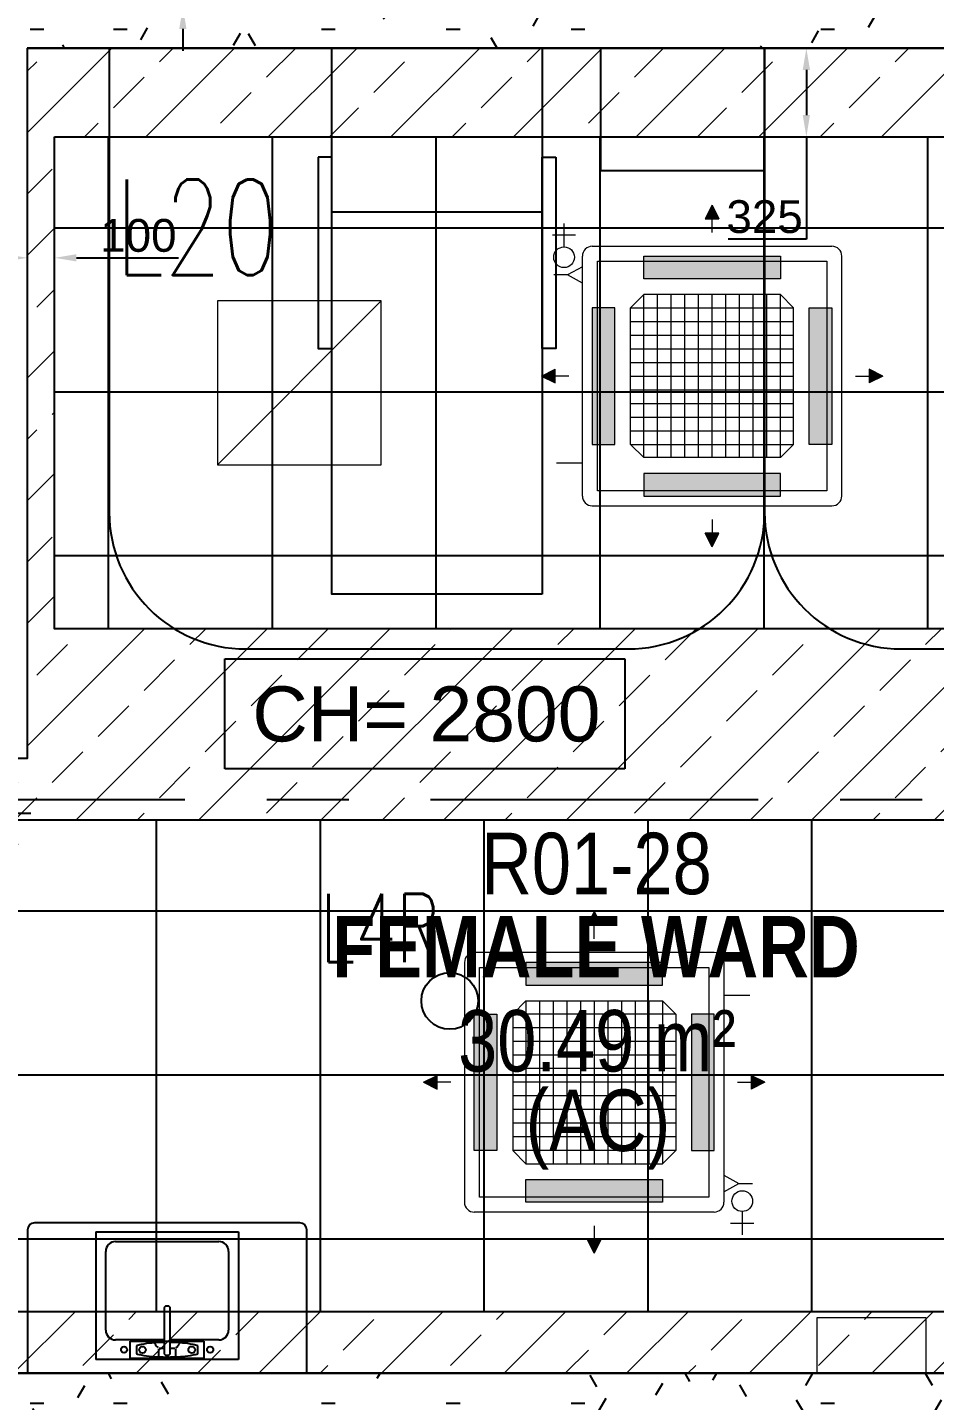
# Model space of a CAD drawing. Header units: millimetres. Extents: x -92759 to 184353, y -15225 to 86714.
# Drawn here: x -65983 to -62661, y 59141 to 64167 of the extents above; entities that cross this region are included whole.
import ezdxf

# ---------------------------------------------------------------- set-up
doc = ezdxf.new("R2010")
doc.units = ezdxf.units.MM
for name, pattern in [('HIDDEN', [0.375, 0.25, -0.125]), ('IDA - Grid Line', [2100, 1200, -300, 300, -300]), ('IMPORT-ACAD_ISO12W100', [3150, 1800, -450, 0, -450, 0, -450])]:
    doc.linetypes.add(name, pattern=pattern)
doc.layers.get('Defpoints').update_dxf_attribs({"color": 8})
for name, color, linetype in [('0-1', 9, 'Continuous'), ('A-_ROOMNAME_A', 8, 'Continuous'), ('A-_WALL----_H-1', 9, 'Continuous'), ('A-_WALLPRTN_E', 8, 'Continuous'), ('A-PATT-CONC', 8, 'Continuous'), ('E-_LITG _ CKT -DB', 1, 'HIDDEN'), ('E-legend', 1, 'Continuous'), ('E-LIGHT----E', 1, 'Continuous'), ('HF', 7, 'Continuous'), ('HF Text', 7, 'Continuous'), ('HFI 02', 7, 'Continuous'), ('M-ACMV_FCU', 5, 'Continuous')]:
    doc.layers.add(name, color=color, linetype=linetype)
for name, color, linetype, true_color in [('1599_FURN_RHH_BLK8 _NEW__1ST STY_dwg _2_-1', 7, 'Continuous', 0xaaaaaa), ('A-_DETA----_E-6', 7, 'Continuous', 0x969696), ('A-_DETA----_ED-2', 1, 'Continuous', 0xff0000), ('A-_FURN--2', 7, 'IMPORT-ACAD_ISO12W100', 0xaaaaaa), ('A-_FURN--4', 7, 'Continuous', 0xaaaaaa), ('A-_FURN_HIDDEN-1', 7, 'Continuous', 0xaaaaaa), ('E-_FIREALAM_E-1', 1, 'Continuous', 0xff0000), ('S-_ANOTGRID_E-1', 9, 'IDA - Grid Line', 0x808080)]:
    doc.layers.add(name, color=color, linetype=linetype, true_color=true_color)
for name, color, linetype, lineweight in [('A--', 134, '500-1-RP', 25), ('HFI 9MM FPB', 94, 'Continuous', 5), ('M-ACMV_CDP', 190, 'DRAIN_PIPE', 25), ('M-ACMV_Control Panel', 7, 'Continuous', 25), ('M-ACMV_CP', 1, 'Continuous', 25), ('M-ACMV_FCU-3', 86, 'Continuous', 9), ('M-ACMV_PWR', 1, 'REFRIGERANT', 25), ('M-ACMV_REF_PIPE', 134, '500-1-RP', 25)]:
    doc.layers.add(name, color=color, linetype=linetype, lineweight=lineweight)
doc.styles.add('Arial', font='arial.ttf')
doc.styles.add('Arial Narrow_2', font='ARIALN.TTF', dxfattribs={"height": 225})
doc.styles.add('Arial Narrow_B_1', font='ARIALNB.TTF', dxfattribs={"height": 300})
doc.styles.add('Arial_4', font='arial.ttf', dxfattribs={"height": 1.8})
doc.styles.add('Simplex', font='simplex_.ttf', dxfattribs={"width": 0.7, "height": 450})
doc.styles.get("Standard").update_dxf_attribs({"font": 'arial.ttf'})
doc.linetypes.add('500-1-RP', pattern='A,0.75,-0.5,0.75,-0.5,0.75,-0.5,0.75,-1.7,["RP",Standard,S=1,R=0,X=-1,Y=-0.5],-1.7', length=7.9)
doc.linetypes.add('DRAIN_PIPE', pattern='A,0.5,-0.2,["D",Standard,S=0.1,R=0,X=-0.1,Y=-0.05],-0.25', length=0.95)
doc.linetypes.add('REFRIGERANT', pattern='A,15,-5.08,["R",Standard,S=2.54,R=0,X=-2.54,Y=-1.27],-5.08', length=25.16)
doc.dimstyles.get("Standard").update_dxf_attribs({"dimtxt": 0.18, "dimasz": 0.18, "dimexe": 0.18, "dimexo": 0.0625, "dimgap": 0.09, "dimtad": 0, "dimtih": 1, "dimtoh": 1, "dimdec": 4, "dimzin": 0, "dimdsep": 46, "dimtxsty": 'Standard', "dimcen": 0.09, "dimadec": 0, "dimazin": 0, "dimtfac": 1, "dimtdec": 4, "dimtofl": 0, "dimtmove": 0, "dimatfit": 3, "dimfxl": 1, "dimtolj": 1, "dimtzin": 0, "dimarcsym": 0})
pattern_1 = [(0, (-11870.95, 40538.29), (609.6, 152.4), [50.292, -406.908, 50.292, -406.908, -2438.4]), (0, (-11870.95, 40538.29), (609.6, 152.4), [-914.4, 50.292, -864.108, 50.292, -406.908, -1066.8]), (0, (-11870.95, 40538.29), (609.6, 152.4), [-2286, 50.292, -254.508, 50.292, -711.708]), (120, (-11642.35, 40614.49), (-436.7823, 451.7291), [50.292, -406.908, 50.292, -406.908, -2438.4]), (120, (-11642.35, 40614.49), (-436.7823, 451.7291), [-914.4, 50.292, -864.108, 50.292, -406.908, -1066.8]), (120, (-11642.35, 40614.49), (-436.7823, 451.7291), [-2286, 50.292, -254.508, 50.292, -711.708]), (240, (-11566.15, 40919.29), (-172.8177, -604.1291), [50.292, -406.908, 50.292, -406.908, -2438.4]), (240, (-11566.15, 40919.29), (-172.8177, -604.1291), [-914.4, 50.292, -864.108, 50.292, -406.908, -1066.8]), (240, (-11566.15, 40919.29), (-172.8177, -604.1291), [-2286, 50.292, -254.508, 50.292, -711.708])]

# ---------------------------------------------------------------- blocks, each defined once
blk = doc.blocks.new('IDA - Strobe Light - IDA - Strobe Light-8826107-BLK8_RHH_1ST STOREY PLAN')
at = {"layer": 'A-_DETA----_ED-2'}
for p, q in [((0, 312.5), (0, 362.5)), ((-79.5, 279.5), (-114.9, 314.9)), ((79.5, 279.5), (114.9, 314.9)), ((-112.5, 200), (-162.5, 200)), ((112.5, 200), (162.5, 200)), ((-79.5, 120.5), (-114.9, 85.1)), ((79.5, 120.5), (114.9, 85.1)), ((0, 87.5), (0, 37.5))]:
    blk.add_line(p, q, dxfattribs=at)
blk.add_circle((0, 200), 100, dxfattribs=at)
blk = doc.blocks.new('1599_FURN_RHH_BLK8 _NEW__1ST STY_dwg _2_-10346281-BLK8_RHH_1ST STOREY PLAN')
at = {"layer": 'A-_DETA----_E-6'}
for p, q in [((-30504.1, -19575), (-30504.1, -20100)), ((-29507.1, -19550), (-30479.1, -19550)), ((-30254.1, -19582), (-29732.1, -19582)), ((-30254.1, -19582), (-30254.1, -20050)), ((-29732.1, -19582), (-29732.1, -20050)), ((-29482.1, -20100), (-29482.1, -19575)), ((-30182.1, -19618), (-29804.1, -19618)), ((-30218.1, -19942), (-30218.1, -19654)), ((-29768.1, -19654), (-29768.1, -19942)), ((-30004.1, -19863.4), (-30004.1, -20025.4)), ((-29990.6, -19854.4), (-29995.1, -19854.4)), ((-29981.6, -20025.4), (-29981.6, -19863.4)), ((-30004.1, -19978), (-30182.1, -19978)), ((-30128.1, -20045.5), (-30128.1, -19982.5)), ((-30128.1, -19982.5), (-29858.1, -19982.5)), ((-30105.6, -19999.5), (-30105.6, -20028.5)), ((-29804.1, -19978), (-29981.6, -19978)), ((-29880.6, -20028.5), (-29880.6, -19999.5)), ((-29858.1, -19982.5), (-29858.1, -20045.5)), ((-29732.1, -20050), (-30254.1, -20050)), ((-29858.1, -20045.5), (-30128.1, -20045.5)), ((-30024.3, -20010.3), (-30024.3, -20036.2)), ((-30022.4, -20007.9), (-30004.1, -20007.9)), ((-29995.1, -20034.4), (-29990.6, -20034.4)), ((-29981.2, -20007.9), (-29963.9, -20007.9)), ((-29961.9, -20010.3), (-29961.9, -20036.2)), ((-30504.1, -20100), (-29482.1, -20100))]:
    blk.add_line(p, q, dxfattribs=at)
for centre, radius in [((-30150.6, -20014), 11.4), ((-30083.1, -20014), 12.3), ((-29903.1, -20014), 12.3), ((-29835.6, -20014), 11.4)]:
    blk.add_circle(centre, radius, dxfattribs=at)
for centre, radius, start, end in [((-30479.1, -19575), 25, 90, 180), ((-29507.1, -19575), 25, 0, 90), ((-30182.1, -19654), 36, 90, 180), ((-29804.1, -19654), 36, 0, 90), ((-29995.1, -19863.4), 9, 90, 180), ((-29990.6, -19863.4), 9, 0, 90), ((-30182.1, -19942), 36, 180, 270), ((-29804.1, -19942), 36, 270, 0), ((-30059.9, -20139.7), 147.4, 101.1975, 108.0457), ((-30019.9, -20341.9), 353.6, 94.6876, 101.1975), ((-29993.1, -20668.8), 681.5, 90.9213, 94.6876), ((-30013.1, -19983.8), 25.7, 198.0147, 241.5587), ((-29993.1, -20668.8), 681.5, 85.3124, 89.0296), ((-29973.1, -19983.8), 25.7, 298.4413, 341.9853), ((-29966.3, -20341.9), 353.6, 78.8025, 85.3124), ((-29926.3, -20139.7), 147.4, 71.9543, 78.8025), ((-30059.9, -19888.3), 147.4, 251.9543, 258.8025), ((-30019.9, -19686.1), 353.6, 258.8025, 265.3124), ((-29993.1, -19359.2), 681.5, 265.3124, 270), ((-29995.1, -20025.4), 9, 180, 270), ((-29993.1, -19359.2), 681.5, 270, 274.6876), ((-29990.6, -20025.4), 9, 270, 0), ((-29966.3, -19686.1), 353.6, 274.6876, 281.1975), ((-29926.3, -19888.3), 147.4, 281.1975, 288.0457)]:
    blk.add_arc(centre, radius, start, end, dxfattribs=at)
at = {"layer": 'A-_FURN--2'}
blk.add_line((-29390.1, -15849.1), (-28620.1, -15849.1), dxfattribs=at)
at = {"layer": 'A-_FURN--4', "flags": 128}
for points in [[(-28620.1, -17249.1), (-29390.1, -17249.1), (-29390.1, -15249.1), (-28620.1, -15249.1)], [(-27805.1, -15249.1), (-27805.1, -15699.1), (-28405.1, -15699.1), (-28405.1, -15249.1)], [(-29440.1, -15649.1), (-29440.1, -16349.1), (-29390.1, -16349.1), (-29390.1, -15649.1)], [(-28570.1, -15649.1), (-28570.1, -16349.1), (-28620.1, -16349.1), (-28620.1, -15649.1)]]:
    blk.add_lwpolyline(points, close=True, dxfattribs=at)
at = {"layer": 'A-_FURN_HIDDEN-1'}
for p, q in [((-30205.1, -15249.1), (-30205.1, -16949.1)), ((-29705.1, -17449.1), (-28305.1, -17449.1)), ((-27305.1, -17449.1), (-25905.1, -17449.1))]:
    blk.add_line(p, q, dxfattribs=at)
at = {"layer": 'A-_FURN_HIDDEN-1', "flags": 128}
blk.add_lwpolyline([(-27805.1, -16949.1), (-27805.1, -15249.1)], close=True, dxfattribs=at)
at = {"layer": 'A-_FURN_HIDDEN-1'}
for centre, start, end in [((-29705.1, -16949.1), 180, 270), ((-28305.1, -16949.1), 270, 0), ((-27305.1, -16949.1), 180, 270)]:
    blk.add_arc(centre, 500, start, end, dxfattribs=at)
blk = doc.blocks.new('A$Cb2bf8f38')
at = {"layer": 'A-_WALL----_H-1'}
h = blk.add_hatch(dxfattribs=at)
h.set_pattern_fill('FP_1', color=256, style=0, pattern_type=2)
h.set_pattern_definition(pattern_1)
h.paths.add_polyline_path([(-23050, 31550), (-17450, 31550), (-17450, 31700), (-27950, 31700), (-27950, 31550), (-23200, 31550)])
h.paths.add_polyline_path([(-28100, 31550), (-28100, 31700), (-30400, 31700), (-30400, 31550), (-29875.1, 31550)])
h = blk.add_hatch(dxfattribs=at)
h.set_pattern_fill('FP_1', color=256, style=0, pattern_type=2)
h.set_pattern_definition(pattern_1)
h.paths.add_polyline_path([(-24649, 26550), (-17450, 26550), (-17450, 26700), (-24649, 26700)])
at = {"layer": 'A-_DETA----_E-6'}
for p, q in [((-22052, 27250), (-23024, 27250)), ((-23049, 27225), (-23049, 26700)), ((-22799, 27218), (-22277, 27218)), ((-22799, 27218), (-22799, 26750)), ((-22277, 27218), (-22277, 26750)), ((-22027, 26700), (-22027, 27225)), ((-22763, 26858), (-22763, 27146)), ((-22727, 27182), (-22349, 27182)), ((-22313, 27146), (-22313, 26858)), ((-22549, 26936.6), (-22549, 26774.6)), ((-22535.5, 26945.6), (-22540, 26945.6)), ((-22526.5, 26774.6), (-22526.5, 26936.6)), ((-22549, 26822), (-22727, 26822)), ((-22673, 26754.5), (-22673, 26817.5)), ((-22673, 26817.5), (-22403, 26817.5)), ((-22650.5, 26800.5), (-22650.5, 26771.5)), ((-22569.2, 26789.7), (-22569.2, 26763.8)), ((-22567.2, 26792.1), (-22549, 26792.1)), ((-22349, 26822), (-22526.5, 26822)), ((-22526.1, 26792.1), (-22508.7, 26792.1)), ((-22506.8, 26789.7), (-22506.8, 26763.8)), ((-22425.5, 26771.5), (-22425.5, 26800.5)), ((-22403, 26817.5), (-22403, 26754.5)), ((-22277, 26750), (-22799, 26750)), ((-22403, 26754.5), (-22673, 26754.5)), ((-22540, 26765.6), (-22535.5, 26765.6)), ((-23049, 26700), (-22027, 26700))]:
    blk.add_line(p, q, dxfattribs=at)
for centre, radius in [((-22695.5, 26786), 11.4), ((-22628, 26786), 12.3), ((-22448, 26786), 12.3), ((-22380.5, 26786), 11.4)]:
    blk.add_circle(centre, radius, dxfattribs=at)
for centre, radius, start, end in [((-23024, 27225), 25, 90, 180), ((-22052, 27225), 25, 0, 90), ((-22727, 27146), 36, 90, 180), ((-22349, 27146), 36, 0, 90), ((-22540, 26936.6), 9, 90, 180), ((-22535.5, 26936.6), 9, 0, 90), ((-22727, 26858), 36, 180, 270), ((-22349, 26858), 36, 270, 0), ((-22604.8, 26660.3), 147.4, 101.1975, 108.0457), ((-22564.8, 26458.1), 353.6, 94.6876, 101.1975), ((-22538, 26131.2), 681.5, 90.9213, 94.6876), ((-22558, 26816.2), 25.7, 198.0147, 241.5587), ((-22538, 26131.2), 681.5, 85.3124, 89.0296), ((-22518, 26816.2), 25.7, 298.4413, 341.9853), ((-22511.2, 26458.1), 353.6, 78.8025, 85.3124), ((-22471.2, 26660.3), 147.4, 71.9543, 78.8025), ((-22604.8, 26911.7), 147.4, 251.9543, 258.8025), ((-22564.8, 27113.9), 353.6, 258.8025, 265.3124), ((-22538, 27440.8), 681.5, 265.3124, 270), ((-22540, 26774.6), 9, 180, 270), ((-22538, 27440.8), 681.5, 270, 274.6876), ((-22535.5, 26774.6), 9, 270, 0), ((-22511.2, 27113.9), 353.6, 274.6876, 281.1975), ((-22471.2, 26911.7), 147.4, 281.1975, 288.0457)]:
    blk.add_arc(centre, radius, start, end, dxfattribs=at)
at = {"layer": 'A-_WALLPRTN_E'}
for p, q in [((-23050, 31550), (-17450, 31550)), ((-17450, 26700), (-24649, 26700))]:
    blk.add_line(p, q, dxfattribs=at)
at = {"layer": 'S-_ANOTGRID_E-1'}
blk.add_line((-38373.1, 28800), (13584.7, 28800), dxfattribs=at)
at = {"layer": '1599_FURN_RHH_BLK8 _NEW__1ST STY_dwg _2_-1'}
blk.add_blockref('1599_FURN_RHH_BLK8 _NEW__1ST STY_dwg _2_-10346281-BLK8_RHH_1ST STOREY PLAN', (7455.1, 46800), dxfattribs=at)
at = {"layer": 'E-_FIREALAM_E-1', "rotation": 180}
blk.add_blockref('IDA - Strobe Light - IDA - Strobe Light-8826107-BLK8_RHH_1ST STOREY PLAN', (-23200, 28950), dxfattribs=at)
at = {"layer": 'A-_ROOMNAME_A', "char_height": 225, "attachment_point": 1}
for s, insert, width, style in [('R01-28', (-21388.4, 28678.2), 1058.227, 'Arial Narrow_2'), ('FEMALE WARD', (-21933.7, 28373.4), 2381.012, 'Arial Narrow_B_1'), ('30.49 m²', (-21472.4, 28029.4), 1262.658, 'Arial Narrow_2'), ('(AC)', (-21224.9, 27738.3), 661.392, 'Arial Narrow_2')]:
    blk.add_mtext(s, dxfattribs=dict(at, insert=insert, width=width, style=style))
blk = doc.blocks.new('*D709')
at = {"layer": 'Defpoints', "color": 0, "transparency": 16777216}
for p in [(-11179, 490244), (-11079, 490244), (-11079, 490244)]:
    blk.add_point(p, dxfattribs=at)
at = {"layer": 'HFI 02', "color": 0, "lineweight": -2, "transparency": 16777216}
for p, q in [((-11259, 490244), (-11339, 490244)), ((-11179, 490244.1), (-11179, 490244.2)), ((-11079, 490244.1), (-11079, 490244.2)), ((-10999, 490244), (-10625.6, 490244))]:
    blk.add_line(p, q, dxfattribs=at)
at = {"layer": 'HFI 02', "color": 0, "transparency": 16777216}
for points in [[(-11259, 490257.3), (-11259, 490230.7), (-11179, 490244)], [(-10999, 490257.3), (-10999, 490230.7), (-11079, 490244)]]:
    blk.add_solid(points, dxfattribs=at)
at = {"layer": 'HFI 02', "color": 152, "true_color": 0x2776bb, "transparency": 16777216, "insert": (-10772.3, 490325.3), "char_height": 120, "attachment_point": 5, "style": 'Arial'}
blk.add_mtext('\\A1;100', dxfattribs=at)
blk = doc.blocks.new('*D521')
at = {"layer": 'Defpoints', "color": 0, "transparency": 16777216}
for p in [(-8379, 491011.7), (-8379, 490686.7), (-8326.1, 490686.7)]:
    blk.add_point(p, dxfattribs=at)
at = {"layer": 'HFI 02', "color": 0, "lineweight": -2, "transparency": 16777216}
for p, q in [((-8379, 491011.7), (-8325.9, 491011.7)), ((-8326.1, 490931.7), (-8326.1, 490766.7)), ((-8379, 490686.7), (-8325.9, 490686.7)), ((-8326.1, 490686.7), (-8326.1, 490312.8)), ((-8326.1, 490312.8), (-8612, 490312.8))]:
    blk.add_line(p, q, dxfattribs=at)
at = {"layer": 'HFI 02', "color": 0, "transparency": 16777216}
for points in [[(-8339.4, 490931.7), (-8312.7, 490931.7), (-8326.1, 491011.7)], [(-8339.4, 490766.7), (-8312.7, 490766.7), (-8326.1, 490686.7)]]:
    blk.add_solid(points, dxfattribs=at)
at = {"layer": 'HFI 02', "color": 152, "true_color": 0x2776bb, "transparency": 16777216, "insert": (-8479, 490394.1), "char_height": 120, "attachment_point": 5, "style": 'Arial'}
blk.add_mtext('\\A1;325', dxfattribs=at)
blk = doc.blocks.new('*D699')
at = {"layer": 'Defpoints', "color": 0, "transparency": 16777216}
for p in [(-10739.3, 491361.7), (-10609.3, 491361.7), (-10764, 491161.7)]:
    blk.add_point(p, dxfattribs=at)
at = {"layer": 'HFI 02', "color": 0, "lineweight": -2, "transparency": 16777216}
for p, q in [((-10609.3, 491441.7), (-10609.3, 491521.7)), ((-10609.3, 491521.7), (-10322.6, 491521.7)), ((-10739.3, 491361.7), (-10609.1, 491361.7)), ((-10763.9, 491161.7), (-10609.1, 491161.7)), ((-10609.3, 491081.7), (-10609.3, 491001.7))]:
    blk.add_line(p, q, dxfattribs=at)
at = {"layer": 'HFI 02', "color": 0, "transparency": 16777216}
for points in [[(-10622.7, 491441.7), (-10596, 491441.7), (-10609.3, 491361.7)], [(-10622.7, 491081.7), (-10596, 491081.7), (-10609.3, 491161.7)]]:
    blk.add_solid(points, dxfattribs=at)
at = {"layer": 'HFI 02', "color": 152, "true_color": 0x2776bb, "transparency": 16777216, "insert": (-10455.9, 491603), "char_height": 120, "attachment_point": 5, "style": 'Arial'}
blk.add_mtext('\\A1;200', dxfattribs=at)
blk = doc.blocks.new('L20')
at = {"layer": 'E-LIGHT----E', "lineweight": 5}
blk.add_line((-300, -300), (300, 300), dxfattribs=at)
blk.add_lwpolyline([(-300, -300), (300, -300), (300, 300), (-300, 300)], close=True, dxfattribs=at)
at = {"layer": 'E-LIGHT----E', "lineweight": 5, "style": 'Simplex', "width": 0.7}
blk.add_text('L20', height=350, dxfattribs=at).set_placement((-673.7, 394.3))
blk = doc.blocks.new('A$C020d881d')
at = {"layer": 'E-legend', "lineweight": 25}
blk.add_circle((818.7, 172), 103.8, dxfattribs=at)
at = {"layer": 'E-legend', "lineweight": 25, "style": 'Simplex', "width": 0.7}
blk.add_text('L4R', height=250, dxfattribs=at).set_placement((345.2, 314.3))
blk = doc.blocks.new('EL_B8_L1_R4')
at = {"layer": 'E-_LITG _ CKT -DB', "ltscale": 0.5}
blk.add_blockref('A$C020d881d', (-11528.9, -12667.8), dxfattribs=at)
at = {"layer": 'E-legend', "color": 0}
blk.add_blockref('L20', (-11260.9, -10233.3), dxfattribs=at)
blk = doc.blocks.new('A$Ca8a76259')
at = {"layer": 'M-ACMV_FCU', "lineweight": 0}
h = blk.add_hatch(color=256, dxfattribs=at)
h.dxf.hatch_style = 1
h.paths.add_polyline_path([(0, 625), (-25, 575), (25, 575)])
h = blk.add_hatch(color=256, dxfattribs=at)
h.dxf.hatch_style = 1
h.paths.add_polyline_path([(250, 356), (250, 439), (-250, 439), (-250, 356)])
h.paths.add_polyline_path([(356, -250), (439, -250), (439, 250), (356, 250)])
h.paths.add_polyline_path([(-356, 250), (-439, 250), (-439, -250), (-356, -250)])
h.paths.add_polyline_path([(-250, -356), (-250, -439), (250, -439), (250, -356)])
h = blk.add_hatch(color=256, dxfattribs=at)
h.dxf.hatch_style = 1
h.paths.add_polyline_path([(-625, 0), (-575, -25), (-575, 25)])
h = blk.add_hatch(color=256, dxfattribs=at)
h.dxf.hatch_style = 1
h.paths.add_polyline_path([(625, 0), (575, 25), (575, -25)])
h = blk.add_hatch(color=256, dxfattribs=at)
h.dxf.hatch_style = 1
h.paths.add_polyline_path([(0, -625), (25, -575), (-25, -575)])
for p, q in [((0, 625), (-25, 575)), ((0, 625), (25, 575)), ((-25, 575), (25, 575)), ((0, 525), (0, 575)), ((439, 475), (-439, 475)), ((439, 475), (439, 475)), ((-475, 439), (-475, -439)), ((475, 439), (475, 439)), ((475, 439), (475, -439)), ((-298.5, 250), (-250, 298.5)), ((-250, 298.5), (250, 298.5)), ((-250, 298.5), (-250, -298.5)), ((-200, 298.5), (-200, -298.5)), ((-150, 298.5), (-150, -298.5)), ((-100, 298.5), (-100, -298.5)), ((-50, 298.5), (-50, -298.5)), ((0, 298.5), (0, -298.5)), ((50, 298.5), (50, -298.5)), ((100, 298.5), (100, -298.5)), ((150, 298.5), (150, -298.5)), ((200, 298.5), (200, -298.5)), ((250, 298.5), (298.5, 250)), ((250, 298.5), (250, -298.5)), ((-298.5, 250), (-298.5, -250)), ((298.5, 250), (-298.5, 250)), ((298.5, 250), (298.5, -250)), ((298.5, 200), (-298.5, 200)), ((298.5, 150), (-298.5, 150)), ((298.5, 100), (-298.5, 100)), ((-625, 0), (-575, 25)), ((-625, 0), (-575, -25)), ((-575, -25), (-575, 25)), ((-525, 0), (-575, 0)), ((298.5, 50), (-298.5, 50)), ((298.5, 0), (-298.5, 0)), ((525, 0), (575, 0)), ((575, 25), (575, -25)), ((625, 0), (575, 25)), ((625, 0), (575, -25)), ((298.5, -50), (-298.5, -50)), ((298.5, -100), (-298.5, -100)), ((298.5, -150), (-298.5, -150)), ((298.5, -200), (-298.5, -200)), ((-250, -298.5), (-298.5, -250)), ((298.5, -250), (-298.5, -250)), ((250, -298.5), (298.5, -250)), ((-250, -298.5), (250, -298.5)), ((439, -475), (-439, -475)), ((0, -525), (0, -575)), ((25, -575), (-25, -575)), ((0, -625), (-25, -575)), ((0, -625), (25, -575))]:
    blk.add_line(p, q, dxfattribs=at)
for points in [[(420, 420), (420, -420), (-420, -420), (-420, 420)], [(-250, 356), (250, 356), (250, 439), (-250, 439)], [(-356, 250), (-356, -250), (-439, -250), (-439, 250)], [(356, 250), (356, -250), (439, -250), (439, 250)], [(-250, -356), (250, -356), (250, -439), (-250, -439)]]:
    blk.add_lwpolyline(points, close=True, dxfattribs=at)
for centre, start, end in [((-439, 439), 90, 180), ((439, 439), 0, 90), ((-439, -439), 180, 270), ((439, -439), 270, 0)]:
    blk.add_arc(centre, 36, start, end, dxfattribs=at)
blk = doc.blocks.new('SSO')
at = {"layer": 'M-ACMV_PWR', "linetype": 'ByBlock', "lineweight": 5}
for p, q in [((1064770.3, 20778.3), (1064770.3, 20878.3)), ((1064820.3, 20828.3), (1064720.3, 20828.3))]:
    blk.add_line(p, q, dxfattribs=at)
blk.add_circle((1064770.3, 20733.6), 44.6, dxfattribs=at)
blk.add_circle((1064770.3, 20733.6), 44.6, dxfattribs=at)
blk = doc.blocks.new('A$C81577ca4')
at = {"layer": 'A--', "lineweight": 0, "ltscale": 0.75}
for p, q in [((19, -95), (-36, -125)), ((-36, -125), (-86, -125)), ((19, -155), (-36, -125))]:
    blk.add_line(p, q, dxfattribs=at)
blk = doc.blocks.new('FCU-3')
at = {"layer": 'M-ACMV_CDP', "lineweight": 5}
blk.add_line((443044.4, -43086.7), (443044.4, -43182.8), dxfattribs=at)
at = {"layer": 'M-ACMV_FCU', "lineweight": 5, "rotation": 269.9999999999999}
blk.add_blockref('A$Ca8a76259', (442725.6, -42612.4), dxfattribs=at)
at = {"layer": 'M-ACMV_PWR', "color": 1, "linetype": 'ByBlock', "lineweight": 5, "xscale": 0.85, "yscale": 0.85, "zscale": 0.85, "rotation": 90}
blk.add_blockref('SSO', (459914.3, -948209.3), dxfattribs=at)
at = {"layer": 'M-ACMV_REF_PIPE', "lineweight": 5, "rotation": 90}
blk.add_blockref('A$C81577ca4', (442230.2, -43105.7), dxfattribs=at)
blk = doc.blocks.new('A$Ce886c8c0')
at = {"layer": 'M-ACMV_Control Panel', "lineweight": 5}
blk.add_lwpolyline([(200, -200), (200, 200), (0, 200), (0, -200)], close=True, dxfattribs=at)
blk.add_solid([(0, -200), (200, -200), (200, 200), (0, -200)], dxfattribs=at)
blk = doc.blocks.new('ACMV_B8L1_R9')
at = {"layer": 'M-ACMV_CP', "lineweight": 5, "rotation": 270}
blk.add_blockref('A$Ce886c8c0', (226911.4, -50510.9), dxfattribs=at)
at = {"layer": 'M-ACMV_FCU-3'}
for p, rotation in [((268940.1, 395661.8), 270), ((183283.5, -492374.3), 90)]:
    blk.add_blockref('FCU-3', p, dxfattribs=dict(at, rotation=rotation))
blk = doc.blocks.new('RCP_B8L1')
at = {"layer": 'A-PATT-CONC'}
h = blk.add_hatch(dxfattribs=at)
h.set_pattern_fill('ANSI37', color=256, scale=189, angle=45)
h.set_pattern_definition([(90, (-11079.05, 490686.7), (-600.075, 0), []), (180, (-11079.05, 490686.7), (-6e-14, -600.075), [])])
h.paths.add_polyline_path([(-11079.04966, 490686.70958), (-5679.04966, 490686.70958), (-5679.04966, 488886.70958), (-11079.04966, 488886.70958)])
h = blk.add_hatch(dxfattribs=at)
h.set_pattern_fill('ANSI37', color=256, scale=189, angle=45)
h.set_pattern_definition([(90, (-12703.55, 488186.7), (-600.075, 0), []), (180, (-12703.55, 488186.7), (-6e-14, -600.075), [])])
h.paths.add_polyline_path([(-12703.54879, 488186.70958), (-12703.54879, 486386.70958), (-6103.54879, 486386.70958), (-6103.54879, 488186.70958)])
at = {"layer": 'HFI 9MM FPB'}
h = blk.add_hatch(dxfattribs=at)
h.set_pattern_fill('ANSI33', color=256, scale=50)
h.paths.add_polyline_path([(-11179.04966, 491011.70958), (-11179.04966, 488411.70958), (-12778.04792, 488411.70958), (-12778.04792, 486161.70958), (-5579.04966, 486161.70958), (-5579.04966, 487961.70958), (-6029.04966, 487961.70958), (-6029.04966, 488561.70958), (-5579.04966, 488561.70958), (-5579.04966, 491011.70958)])
h.paths.add_polyline_path([(-12703.54879, 488186.70958), (-6103.54879, 488186.70958), (-6103.54879, 486386.70958), (-12703.54879, 486386.70958)], flags=16)
h.paths.add_polyline_path([(-11079.04966, 490686.70958), (-5679.04966, 490686.70958), (-5679.04966, 488886.70958), (-11079.04966, 488886.70958)], flags=16)
at = {"layer": 'HF'}
for points in [[(-11179.04966, 491011.70958), (-11179.04966, 488411.70958), (-12778.04792, 488411.70958), (-12778.04792, 486161.70958), (-5579.04966, 486161.70958), (-5579.04966, 487961.70958), (-6029.04966, 487961.70958), (-6029.04966, 488561.70958), (-5579.04966, 488561.70958), (-5579.04966, 491011.70958)], [(-11079.04966, 490686.70958), (-5679.04966, 490686.70958), (-5679.04966, 488886.70958), (-11079.04966, 488886.70958)], [(-12703.54879, 488186.70958), (-6103.54879, 488186.70958), (-6103.54879, 486386.70958), (-12703.54879, 486386.70958)]]:
    blk.add_lwpolyline(points, close=True, dxfattribs=at)
at = {"layer": 'HF Text', "insert": (-10355.06255, 488675.5635), "char_height": 201.462343, "width": 1263.3462081, "attachment_point": 1, "style": 'Arial_4', "bg_fill": 16, "box_fill_scale": 1.5, "bg_fill_color": 256, "bg_fill_transparency": 0}
blk.add_mtext('CH= 2800', dxfattribs=at)
at = {"layer": 'HFI 02'}
dim = blk.add_linear_dim(base=(-10609.32877, 491361.70958), p1=(-10764.0093, 491161.70958), p2=(-10739.31902, 491361.70958), angle=90, dimstyle='Standard', dxfattribs=at)
dim.commit()
dim.dimension.update_dxf_attribs({"geometry": '*D699', "text_midpoint": (-10455.94542, 491602.97834)})
dim = blk.add_linear_dim(base=(-8326.07558, 490686.70958), p1=(-8379.04966, 491011.70958), p2=(-8379.04966, 490686.70958), angle=90, dimstyle='Standard', dxfattribs=at)
dim.commit()
dim.dimension.update_dxf_attribs({"geometry": '*D521', "text_midpoint": (-8479.04966, 490312.82062), "dimtype": 128})
dim = blk.add_linear_dim(base=(-11079.04966, 490243.98892), p1=(-11179.04966, 490243.98892), p2=(-11079.04966, 490243.98892), dimstyle='Standard', dxfattribs=at)
dim.commit()
dim.dimension.update_dxf_attribs({"geometry": '*D709', "text_midpoint": (-10772.33751, 490325.25768)})

msp = doc.modelspace()

# ---------------------------------------------------------------- block references
at = {"layer": '0-1'}
msp.add_blockref('A$Cb2bf8f38', (-42933, 32541.2), dxfattribs=at)

# ---------------------------------------------------------------- next in the draw order: block references
at = {"color": 0}
msp.add_blockref('EL_B8_L1_R4', (-53725.9, 73099.6), dxfattribs=at)
at = {"layer": 'A-PATT-CONC', "color": 152, "true_color": 0x2776bb}
msp.add_blockref('RCP_B8L1', (-54804, -426920.5), dxfattribs=at)

# ---------------------------------------------------------------- next in the draw order: block references
at = {"layer": 'M-ACMV_FCU', "color": 5}
msp.add_blockref('ACMV_B8L1_R9', (-289803, 109954.6), dxfattribs=at)

doc.saveas('drawing.dxf')
